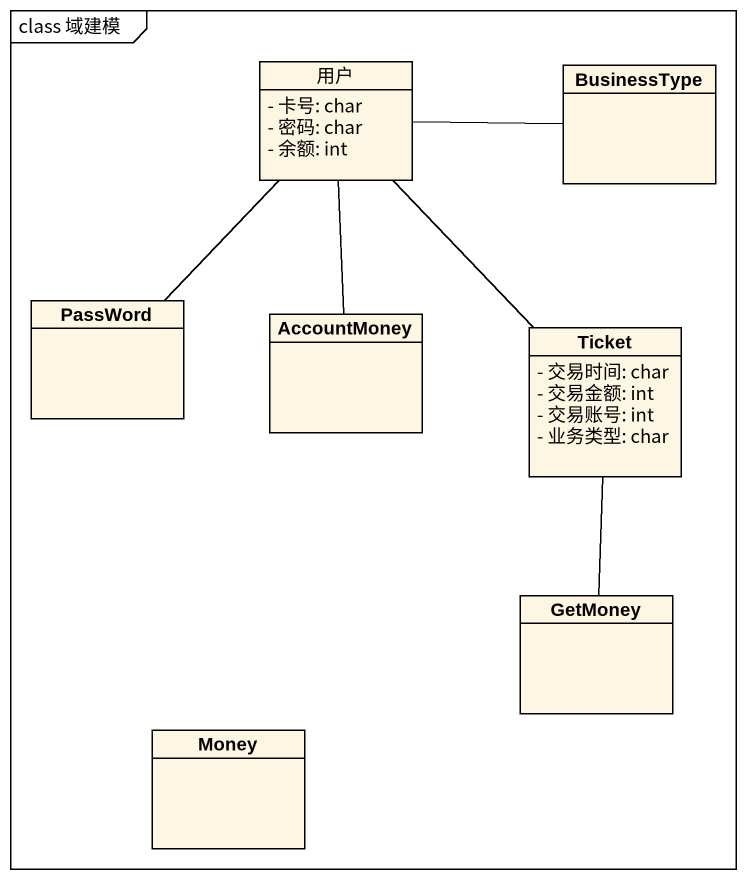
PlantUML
@startuml
mainframe class 域建模
hide circle
hide empty members
skinparam classAttributeIconSize 0
class 用户 {
  - 卡号: char
  - 密码: char
  - 余额: int
}
class BusinessType
class PassWord
class AccountMoney
class Ticket {
  - 交易时间: char
  - 交易金额: int
  - 交易账号: int
  - 业务类型: char
}
class GetMoney
class Money
用户 -right- BusinessType
用户 -- PassWord
用户 -- AccountMoney
用户 -- Ticket
Ticket -- GetMoney
@enduml
